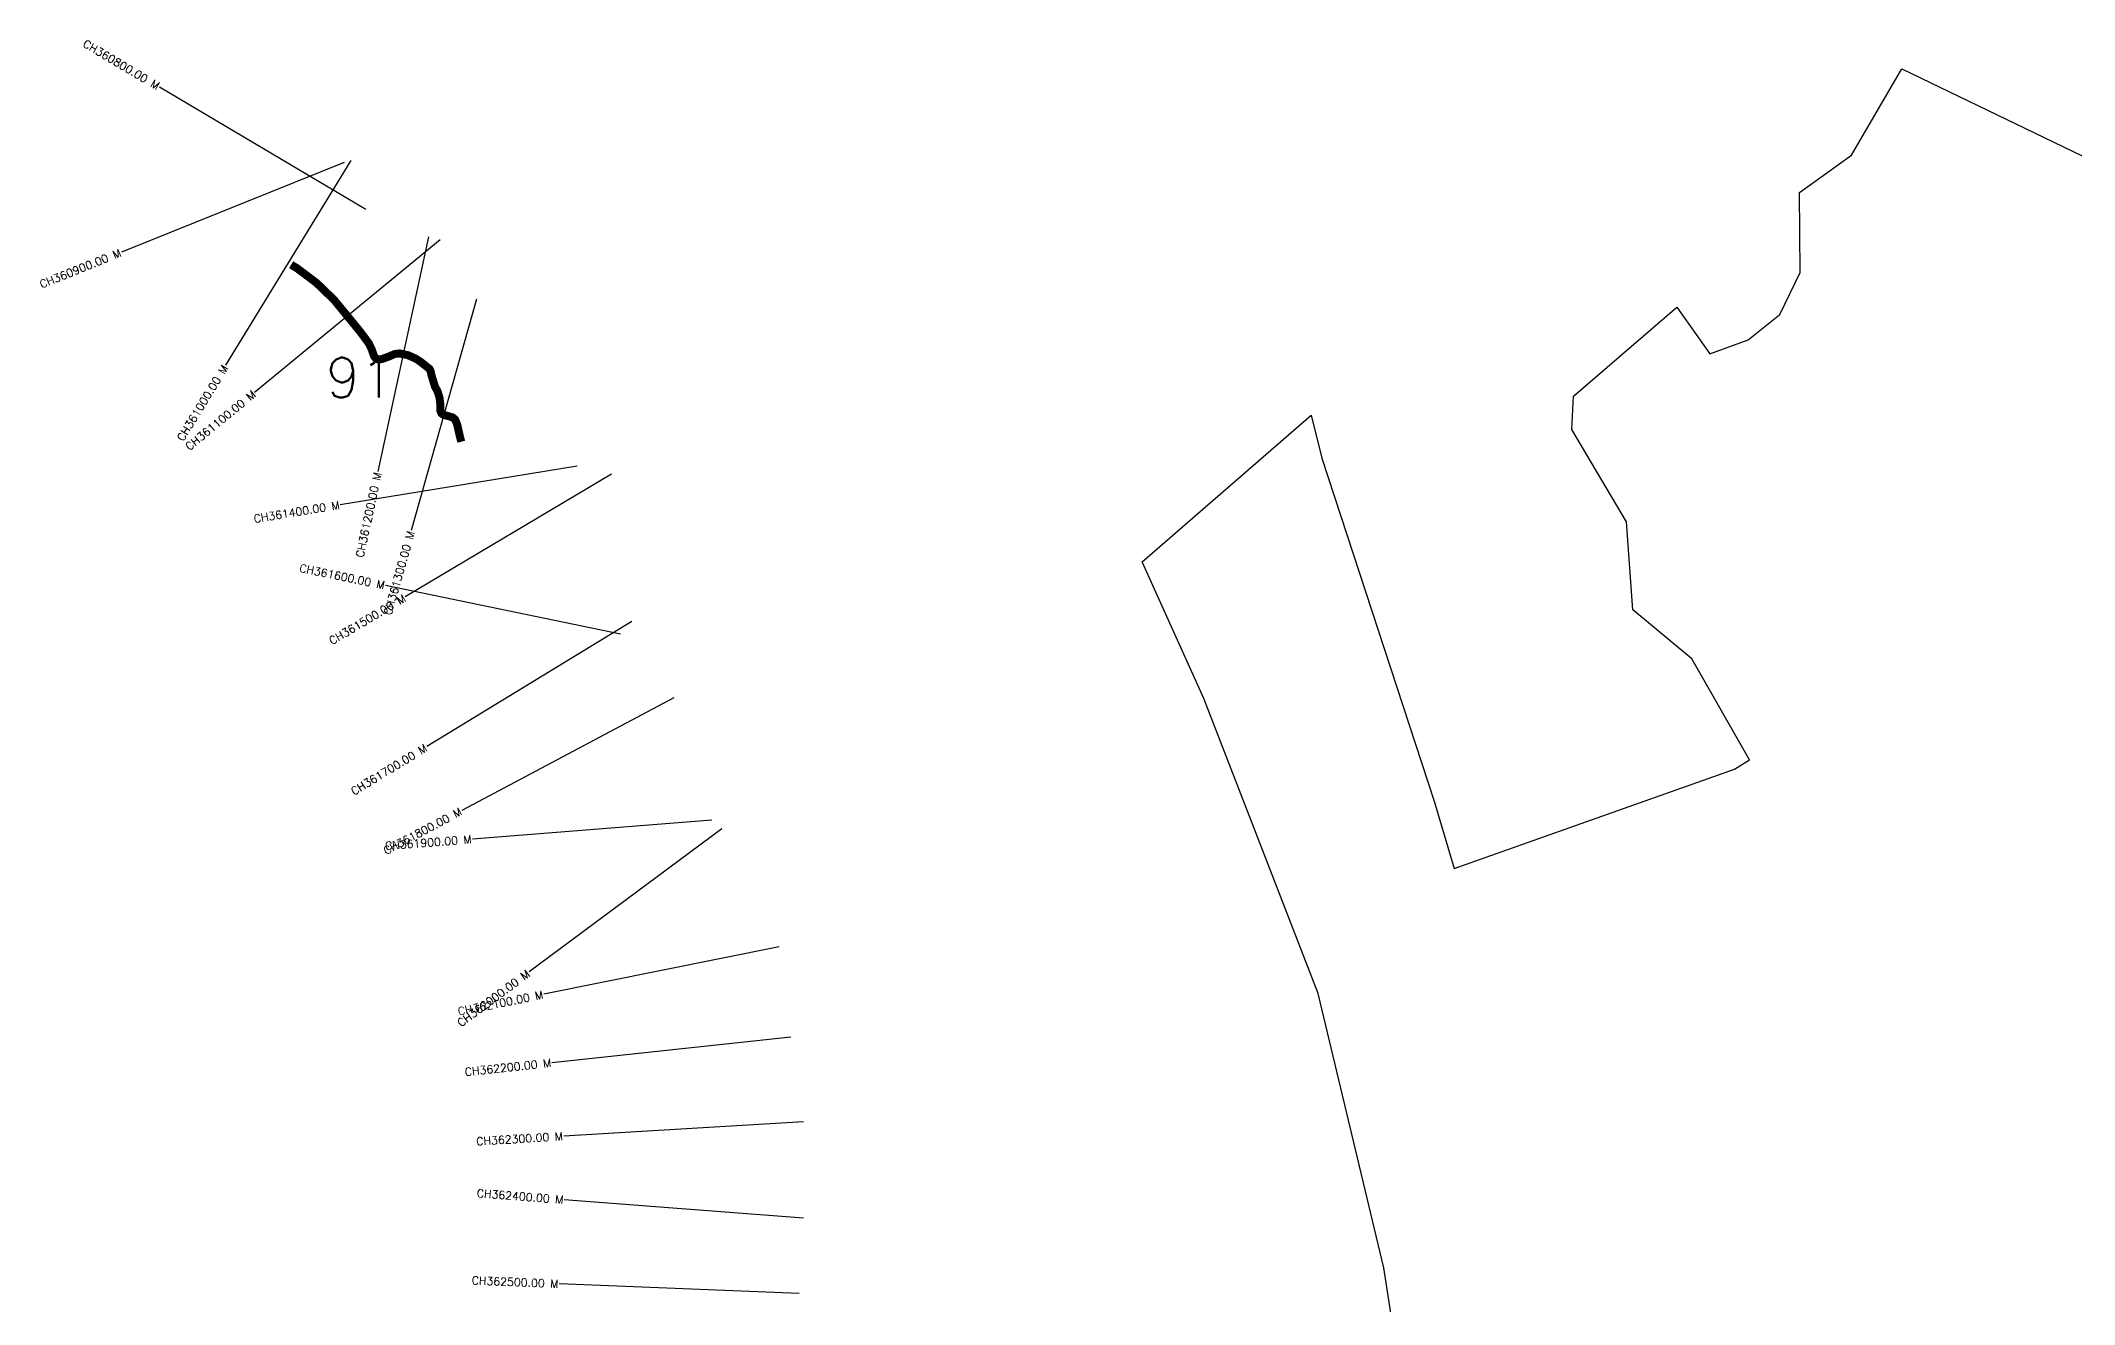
# Model space of a CAD drawing. Header units: metres. Extents: x 297192 to 302393, y 1968682 to 1973179.
# Drawn here: x 297251 to 299792, y 1971601 to 1973179 of the extents above; entities that cross this region are included whole.
import ezdxf
from ezdxf.enums import TextEntityAlignment as Align

# ---------------------------------------------------------------- set-up
doc = ezdxf.new("R2010")
doc.units = ezdxf.units.M
doc.header["$MEASUREMENT"] = 0
for name, color, linetype in [('CS', 134, 'Continuous'), ('CSMark', 6, 'Continuous'), ('UNPROTECTED', 10, 'Continuous')]:
    doc.layers.add(name, color=color, linetype=linetype)
doc.styles.get("Standard").update_dxf_attribs({"font": 'simplex.shx'})

msp = doc.modelspace()

# ---------------------------------------------------------------- linework, layer by layer
at = {"color": 6, "flags": 128}
for points in [[(299513.8, 1973036.5), (299576.5, 1973144.3)], [(299576.5, 1973144.3), (299932.5, 1972972.6)], [(298947.4, 1971531.2), (298929.5, 1971646.2), (298847.4, 1971989), (298704.4, 1972357.7), (298627.6, 1972528.3), (298838.6, 1972711.4), (298852, 1972658), (298992.2, 1972229.3), (299017.2, 1972145.3), (299367.8, 1972269.3), (299386.2, 1972280.9), (299314.2, 1972407.2), (299240.6, 1972468.5), (299232.5, 1972578.2), (299164.3, 1972693.7), (299166.5, 1972735.4), (299295.5, 1972846.3), (299337, 1972788.3), (299384.9, 1972805.5), (299424.1, 1972837.3), (299449.7, 1972889.8), (299448.7, 1972989.6), (299513.8, 1973036.5)]]:
    msp.add_lwpolyline(points, dxfattribs=at)
at = {"layer": 'CS'}
for p, q in [((297657.7, 1972968.4), (297399.6, 1973121.3)), ((297630.5, 1973027.4), (297352.2, 1972915.4)), ((297639, 1973029.7), (297482.3, 1972773.9)), ((297750.4, 1972930.6), (297518.6, 1972740.1)), ((297735.7, 1972934.4), (297672.6, 1972641.1)), ((297795.8, 1972856.3), (297714.3, 1972567.5)), ((297921.7, 1972648), (297625.6, 1972599.6)), ((297964.6, 1972637.9), (297706.8, 1972484.6)), ((297975.8, 1972438.1), (297682, 1972498.8)), ((297989.7, 1972453.7), (297733.6, 1972297.5)), ((298042.3, 1972358.3), (297777.3, 1972217.7)), ((298089.7, 1972205.5), (297790.7, 1972182)), ((298102.5, 1972194.7), (297861.5, 1972016)), ((298174.1, 1972047.3), (297880, 1971988.1)), ((298188.4, 1971934.5), (297890.1, 1971902.6)), ((298204.2, 1971828.9), (297904.8, 1971810.9)), ((298204.5, 1971708.6), (297905.4, 1971731.4)), ((298199, 1971614.1), (297899.2, 1971626.3))]:
    msp.add_line(p, q, dxfattribs=at)
at = {"layer": 'UNPROTECTED', "const_width": 10, "flags": 128}
msp.add_lwpolyline([(297564.2, 1972899.6), (297571.7, 1972895), (297595.7, 1972877), (297617.8, 1972855.7), (297650.3, 1972816.1), (297661.1, 1972801.6), (297665, 1972793.6), (297666.3, 1972789.5), (297667.9, 1972785.2), (297669.8, 1972782.7), (297673, 1972781.3), (297677.5, 1972781.6), (297686.3, 1972784.8), (297694, 1972788.1), (297699.9, 1972788.7), (297710.2, 1972786.5), (297720.3, 1972782), (297726.8, 1972777.6), (297732.8, 1972772.8), (297737, 1972769.5), (297738.4, 1972766.6), (297739.9, 1972760.4), (297743.8, 1972747.6), (297747.2, 1972741.1), (297748.5, 1972736.9), (297749.6, 1972733.7), (297750.5, 1972726.2), (297750.5, 1972717.5), (297751, 1972716.1), (297752, 1972713.9), (297754.7, 1972712), (297760.5, 1972710.4), (297765.7, 1972708.9), (297769, 1972706.2), (297771.6, 1972700.2), (297775.1, 1972684.8), (297776.8, 1972678.4)], dxfattribs=at)

# ---------------------------------------------------------------- texts
at = {"insert": (297607.5, 1972783.5), "char_height": 50, "attachment_point": 1}
msp.add_mtext_dynamic_manual_height_columns('91', width=70.183, gutter_width=1, heights=[0], dxfattribs=at)
at = {"layer": 'CSMark'}
for s, rotation, p in [('CH360800.00 M', 329.363, (297398.7, 1973121.8)), ('CH360900.00 M', 21.9268, (297351.2, 1972915)), ('CH361000.00 M', 58.512, (297481.8, 1972773.1)), ('CH361100.00 M', 39.4179, (297517.8, 1972739.5)), ('CH361200.00 M', 77.8623, (297672.4, 1972640.1)), ('CH361400.00 M', 9.2884, (297624.6, 1972599.5)), ('CH361300.00 M', 74.2349, (297714, 1972566.6)), ('CH361600.00 M', 348.3196, (297681, 1972499)), ('CH361500.00 M', 30.7491, (297706, 1972484)), ('CH361700.00 M', 31.3913, (297732.8, 1972297)), ('CH361800.00 M', 27.9289, (297776.4, 1972217.3)), ('CH361900.00 M', 4.5023, (297789.7, 1972181.9)), ('CH362000.00 M', 36.5415, (297860.7, 1972015.4)), ('CH362100.00 M', 11.3866, (297879, 1971987.9)), ('CH362200.00 M', 6.0933, (297889.1, 1971902.5)), ('CH362300.00 M', 3.4549, (297903.8, 1971810.8)), ('CH362400.00 M', 355.6463, (297904.4, 1971731.5)), ('CH362500.00 M', 357.6617, (297898.2, 1971626.3))]:
    msp.add_text(s, height=10, rotation=rotation, dxfattribs=at).set_placement(p, align=Align.MIDDLE_RIGHT)

doc.saveas('drawing.dxf')
